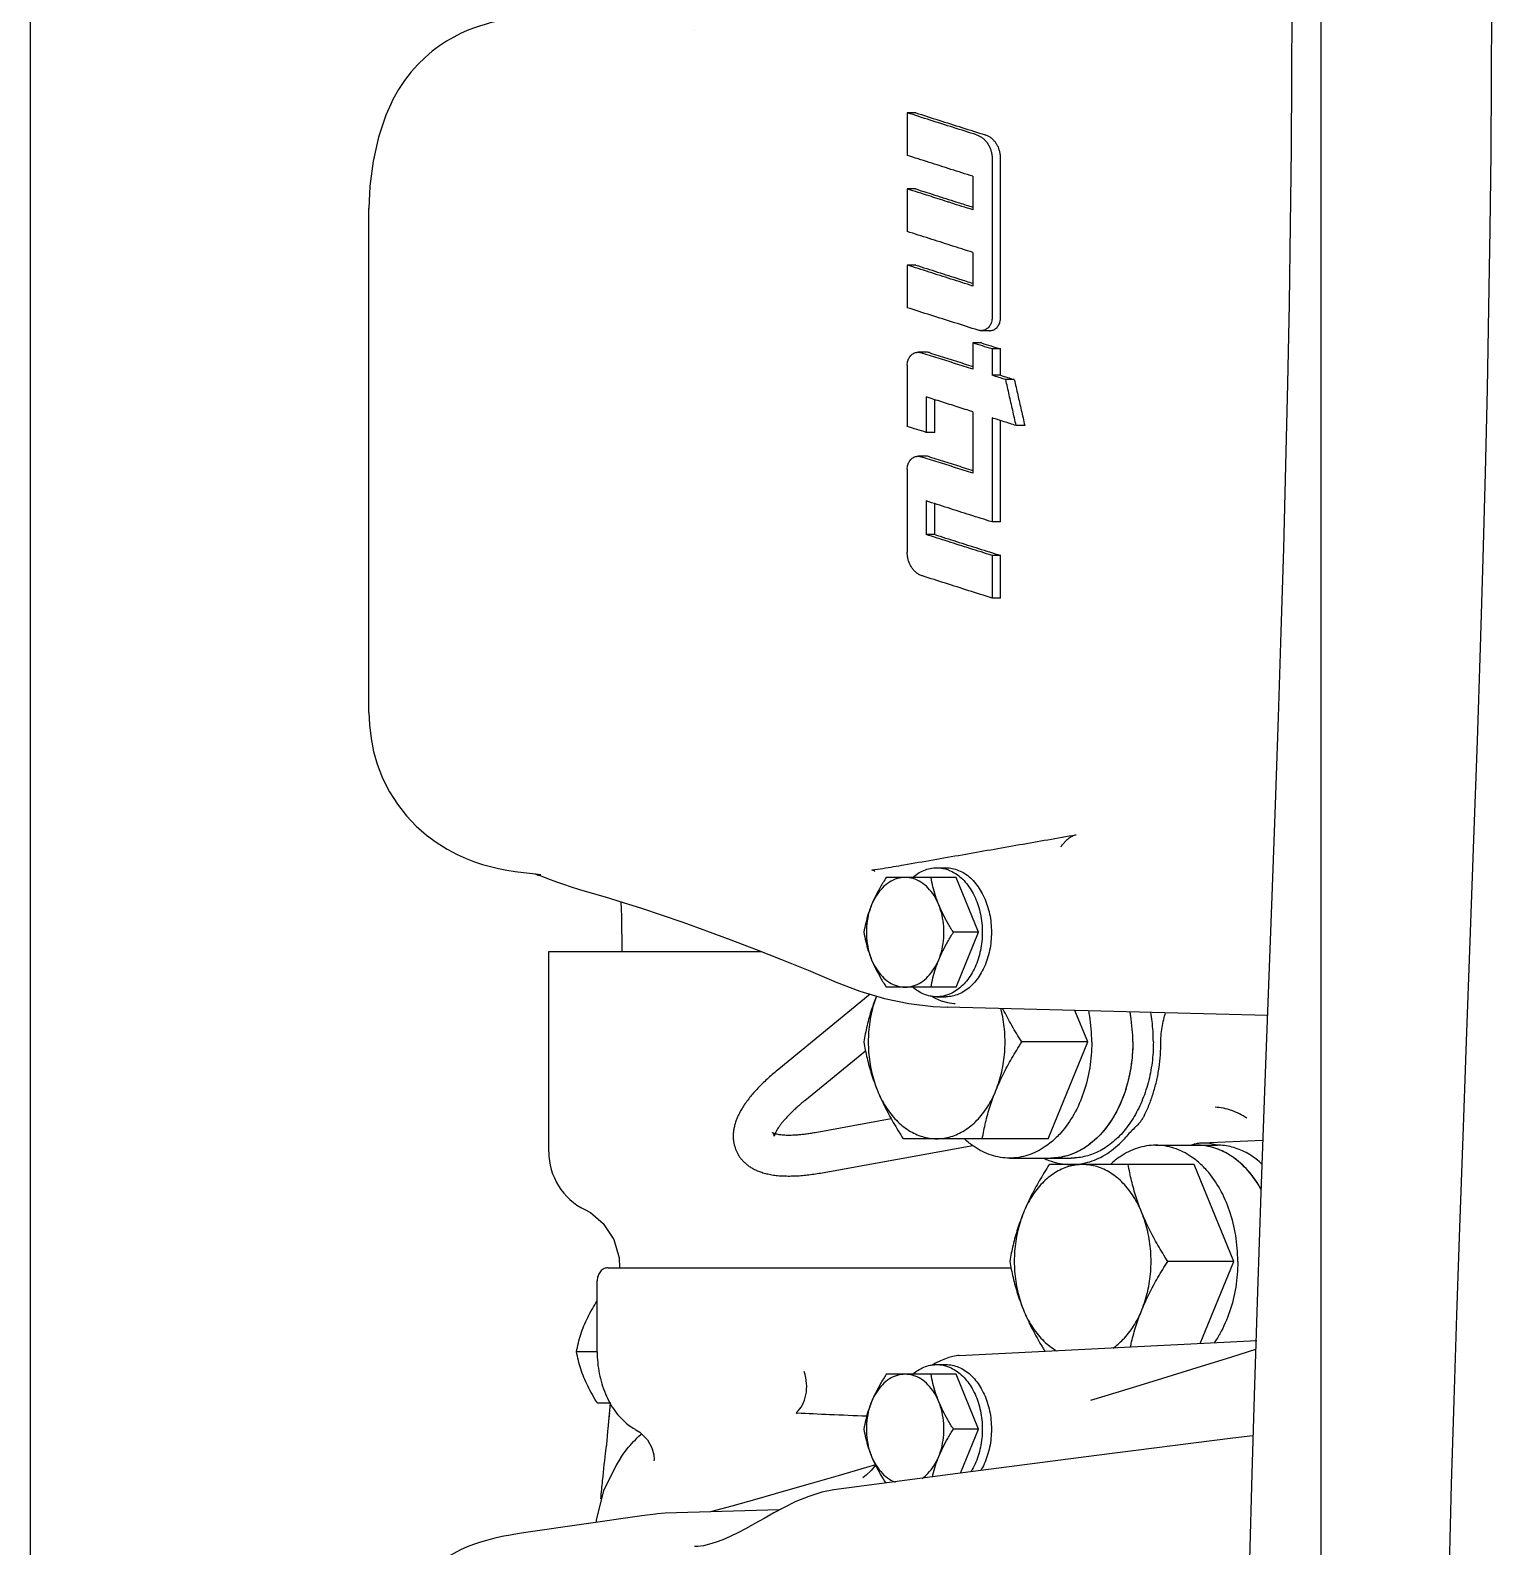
# Model space of a CAD drawing. Header units: millimetres. Extents: x 156850 to 204135, y 56350 to 74150.
# Drawn here: x 174050 to 174276.5, y 61704.3 to 61939.3 of the extents above; entities that cross this region are included whole.
import ezdxf

# ---------------------------------------------------------------- set-up
doc = ezdxf.new("R2010")
doc.units = ezdxf.units.MM
doc.header["$LTSCALE"] = 150
doc.layers.add('-----33 Equipment', color=5, linetype='Continuous')

# ---------------------------------------------------------------- blocks, each defined once
blk = doc.blocks.new('X-2F-PLAN$0$AUDIT_I_260115101451-0')
at = {"color": 0}
for points in [[(-852.88, 252.98), (-883.13, 254.09), (-898.88, 254.66), (-914.18, 255.19), (-928.63, 255.67), (-942.42, 256.08), (-955.74, 256.44), (-968.69, 256.74), (-981.27, 256.98), (-993.48, 257.17), (-1005.29, 257.3), (-1016.69, 257.38), (-1027.5, 257.4)], [(-715.5, 249.9), (-725.93, 249.92), (-737.14, 250), (-748.88, 250.12), (-761.03, 250.31), (-773.49, 250.55), (-786.17, 250.85), (-799, 251.19), (-811.96, 251.58), (-825.18, 252), (-838.77, 252.47), (-852.88, 252.98)], [(-956.84, 225.45), (-944.01, 225.11), (-931.05, 224.72), (-917.83, 224.3), (-904.24, 223.83), (-890.13, 223.32), (-875.37, 222.78), (-859.88, 222.21), (-844.13, 221.64), (-828.84, 221.11), (-814.38, 220.63), (-800.59, 220.22), (-787.27, 219.86), (-774.32, 219.56), (-761.74, 219.32), (-749.54, 219.13), (-737.72, 219), (-726.32, 218.92), (-715.5, 218.9)]]:
    blk.add_lwpolyline(points, dxfattribs=at)
blk = doc.blocks.new('X-2F-PLAN$0$A$C73FA2420')
at = {"color": 0, "linetype": 'Continuous'}
for p, q in [((2073.26, 1535.08), (2073.26, 1535.08)), ((2079.28, 1535.79), (2157.43, 1535.79)), ((2168.44, 1534.3), (2168.44, 1534.3)), ((2059.18, 1525.39), (2059.18, 1525.39)), ((2054.32, 1510.47), (2054.19, 1509.16)), ((2011.23, 1507.93), (2042.23, 1507.93)), ((2042.23, 1507.93), (2042.23, 1474.92)), ((1980.23, 1500.42), (1980.23, 1503.61)), ((2002.25, 1502.32), (2002.25, 1502.32)), ((1958.86, 1499.77), (1958.51, 1499.8)), ((1960.87, 1499.57), (1960.22, 1499.64)), ((1961.52, 1499.5), (1960.87, 1499.57)), ((1962.14, 1499.43), (1961.52, 1499.5)), ((1962.75, 1499.37), (1962.14, 1499.43)), ((1963.34, 1499.3), (1962.75, 1499.37)), ((1972.23, 1498.32), (1972.23, 1500.34)), ((1980.23, 1500.42), (1991.23, 1500.42)), ((1963.92, 1499.23), (1963.34, 1499.3)), ((1964.47, 1499.16), (1963.92, 1499.23)), ((1966.4, 1498.95), (1965.44, 1499.05)), ((1967.13, 1498.88), (1966.4, 1498.95)), ((1969.48, 1498.65), (1968.8, 1498.72)), ((1972.23, 1498.43), (1969.48, 1498.65)), ((1970.77, 1498.51), (1969.48, 1498.65)), ((1993.23, 1498.72), (1993.23, 1436.27)), ((1963.85, 1496.74), (1963.88, 1496.72)), ((1968.14, 1494.43), (1967.74, 1493.8)), ((1955.71, 1472.19), (1955.19, 1489.87)), ((2185.02, 1485.33), (2185.02, 1485.33)), ((2035.62, 1458.09), (2024.04, 1472.28)), ((2014.22, 1466.65), (2016.35, 1454.84)), ((2026.83, 1458.82), (2019.12, 1468.26)), ((2007.97, 1465.53), (2012.17, 1442.19)), ((1976.73, 1444.79), (1976.73, 1455.62)), ((2036.73, 1444.79), (2036.73, 1455.62)), ((2053.73, 1444.79), (2053.73, 1455.62)), ((2013.23, 1430.51), (2013.23, 1452.98)), ((2117.01, 1452.36), (2104.13, 1452.36)), ((2133.13, 1452.36), (2123.63, 1452.36)), ((2148.63, 1452.36), (2142.03, 1452.36)), ((2148.63, 1451.04), (2148.63, 1452.36)), ((2160.43, 1452.36), (2153.83, 1452.36)), ((2160.43, 1451.04), (2160.43, 1452.36)), ((2172.23, 1452.36), (2165.63, 1452.36)), ((2172.23, 1451.04), (2172.23, 1452.36)), ((2119.01, 1449.37), (2119.01, 1450.65)), ((2135.13, 1449.37), (2135.13, 1450.65)), ((1978.23, 1447.8), (1978.23, 1446.39)), ((2035.23, 1447.8), (2035.23, 1446.39)), ((2055.23, 1447.8), (2055.23, 1446.39)), ((2106.88, 1448.11), (2106.88, 1449.43)), ((2112.08, 1449.43), (2106.88, 1449.43)), ((2106.88, 1448.11), (2111.65, 1448.11)), ((2122.7, 1448.11), (2122.7, 1449.43)), ((2128.2, 1449.43), (2122.7, 1449.43)), ((2122.7, 1448.11), (2127.77, 1448.11)), ((1979.31, 1445.91), (1978.83, 1447.19)), ((2032.31, 1396.54), (2033.63, 1446.15)), ((2033.63, 1446.15), (2033.63, 1446.14)), ((1961.4, 1444.11), (1968.23, 1441.32)), ((1968.23, 1441.32), (1968.23, 1445.21)), ((1968.23, 1441.32), (1976.73, 1444.79)), ((1979.65, 1444.29), (1981.95, 1398.19)), ((2036.73, 1444.79), (2045.23, 1441.32)), ((2045.23, 1441.32), (2045.23, 1445.21)), ((2045.23, 1441.32), (2053.73, 1444.79)), ((2125.89, 1442.19), (2116.37, 1442.19)), ((2136.57, 1442.19), (2132.49, 1442.19)), ((2136.57, 1440.86), (2136.57, 1442.19)), ((2138.46, 1439.59), (2138.46, 1440.92)), ((2150.59, 1442.19), (2145.39, 1442.19)), ((2162.39, 1442.19), (2157.19, 1442.19)), ((2097.03, 1437.89), (2097.03, 1439.22)), ((2103.63, 1439.22), (2097.03, 1439.22)), ((2103.63, 1437.89), (2103.63, 1439.22)), ((2108.83, 1437.89), (2108.83, 1439.22)), ((2124.95, 1439.22), (2108.83, 1439.22)), ((2131.55, 1437.89), (2131.55, 1439.22)), ((2135.63, 1439.22), (2131.55, 1439.22)), ((2135.63, 1437.89), (2135.63, 1439.22)), ((2165.14, 1439.22), (2140.46, 1439.22)), ((2010.23, 1436.49), (2010.23, 1426.94)), ((2097.03, 1437.89), (2103.63, 1437.89)), ((2108.83, 1437.89), (2124.54, 1437.89)), ((2130.89, 1435.77), (2130.89, 1437.1)), ((2131.55, 1437.89), (2135.63, 1437.89)), ((2140.46, 1437.89), (2165.14, 1437.89)), ((2028.23, 1424.38), (2028.23, 1434.61)), ((2123.77, 1434.15), (2123.77, 1435.48)), ((2009.23, 1407.88), (2009.23, 1430.35)), ((2013.23, 1430.51), (2028.23, 1424.38)), ((2028.23, 1424.38), (2033.11, 1426.37)), ((2012.23, 1413.86), (2012.23, 1404.32)), ((1994.23, 1401.76), (1994.23, 1411.98)), ((1994.23, 1401.76), (2009.23, 1407.88)), ((1981.52, 1406.95), (1994.23, 1401.76)), ((2012.6, 1406.62), (2013.01, 1397.24))]:
    blk.add_line(p, q, dxfattribs=at)
for points in [[(2073.26, 1535.08), (2071.31, 1534.53), (2069.1, 1533.67), (2067.01, 1532.61), (2065.07, 1531.36), (2063.3, 1529.97), (2061.7, 1528.46), (2060.3, 1526.88), (2059.18, 1525.39)], [(2079.28, 1535.79), (2077.38, 1535.72), (2075.26, 1535.47), (2073.26, 1535.08)], [(2168.44, 1534.3), (2164.72, 1535.14), (2160.86, 1535.64), (2157.42, 1535.79)], [(1952.2, 1511.5), (1952.06, 1512.46), (1951.91, 1513.36), (1951.77, 1514.17), (1951.63, 1514.9), (1951.49, 1515.6), (1951.33, 1516.3), (1951.15, 1517.03), (1950.94, 1517.8), (1950.68, 1518.65), (1950.36, 1519.57), (1949.97, 1520.56), (1949.5, 1521.6), (1948.96, 1522.66), (1948.32, 1523.76), (1947.59, 1524.87), (1946.76, 1525.99), (1945.81, 1527.1), (1944.74, 1528.2), (1943.56, 1529.26), (1942.25, 1530.28), (1940.83, 1531.22), (1939.3, 1532.07), (1938.68, 1532.37)], [(2173.68, 1532.37), (2171.86, 1533.16), (2169.72, 1533.92), (2168.44, 1534.3)], [(2187.2, 1511.5), (2187.06, 1512.46), (2186.91, 1513.36), (2186.77, 1514.17), (2186.63, 1514.9), (2186.49, 1515.6), (2186.33, 1516.3), (2186.15, 1517.03), (2185.94, 1517.8), (2185.68, 1518.65), (2185.36, 1519.57), (2184.97, 1520.56), (2184.5, 1521.6), (2183.96, 1522.66), (2183.32, 1523.76), (2182.59, 1524.87), (2181.76, 1525.99), (2180.81, 1527.1), (2179.74, 1528.2), (2178.56, 1529.26), (2177.25, 1530.28), (2175.83, 1531.22), (2174.3, 1532.07), (2173.68, 1532.37)], [(2059.18, 1525.39), (2058.09, 1523.66), (2057.27, 1522.12), (2056.65, 1520.74), (2056.17, 1519.45), (2055.76, 1518.22), (2055.42, 1516.97), (2055.12, 1515.7), (2054.87, 1514.42), (2054.66, 1513.13), (2054.48, 1511.82), (2054.32, 1510.47)], [(1955.06, 1491.38), (1954.77, 1493.52), (1953.45, 1502.86), (1952.2, 1511.5)], [(2054.01, 1509.29), (2053.81, 1508.75), (2053.58, 1508.11), (2053.07, 1506.71)], [(2054.29, 1510.11), (2054.27, 1510.05), (2054.16, 1509.72), (2054.01, 1509.29)], [(2053.07, 1506.71), (2052.68, 1505.65), (2052.27, 1504.45), (2051.85, 1503.15), (2051.49, 1501.93)], [(2002.25, 1502.32), (2001.79, 1501.48), (2000.12, 1499.47), (1997.64, 1497.82), (1994.76, 1496.99), (1993.23, 1496.94)], [(2051.49, 1501.93), (2050.71, 1499.19), (2049.86, 1496.41), (2048.95, 1493.56), (2047.94, 1490.51), (2046.78, 1487.13), (2045.48, 1483.5), (2044.07, 1479.7), (2042.58, 1475.8), (2041.02, 1471.85), (2039.34, 1467.72), (2037.5, 1463.36)], [(1963.85, 1496.74), (1962.67, 1497.5), (1958.67, 1499.43), (1954.19, 1500.57), (1953.77, 1500.6)], [(1958.51, 1499.8), (1958.15, 1499.83), (1957.8, 1499.86), (1957.43, 1499.89)], [(1960.22, 1499.64), (1959.88, 1499.67), (1959.54, 1499.7), (1959.2, 1499.73), (1958.86, 1499.77)], [(1965.88, 1498.99), (1965.23, 1499.07), (1964.47, 1499.16)], [(1968.8, 1498.72), (1968.35, 1498.76), (1967.92, 1498.81), (1967.13, 1498.88)], [(2049.97, 1496.75), (2047.68, 1496.66), (2042.23, 1496.6)], [(1967.74, 1493.8), (1966.56, 1492.61), (1965.32, 1491.93)], [(1955.19, 1489.87), (1955.1, 1491.06), (1955.06, 1491.38)], [(1965.32, 1491.93), (1964.26, 1491.65), (1963.52, 1491.61), (1963.31, 1491.63)], [(1958.81, 1463.72), (1958.44, 1465.62), (1957.81, 1467.64), (1957, 1469.62), (1956.11, 1471.43), (1955.24, 1473.05), (1954.4, 1474.55), (1953.58, 1475.98), (1952.83, 1477.34), (1952.16, 1478.61), (1951.58, 1479.8), (1951.09, 1480.92), (1950.69, 1481.99), (1950.38, 1483.01), (1950.17, 1483.95), (1950.05, 1484.8), (1950.02, 1485.33)], [(1962.68, 1457.3), (1962.28, 1458.67), (1961, 1463.08), (1959.75, 1467.4), (1958.55, 1471.61), (1957.39, 1475.69), (1956.3, 1479.57), (1955.39, 1482.85)], [(1970.82, 1469.53), (1970.78, 1469.57), (1970.75, 1469.57), (1970.73, 1469.54), (1970.72, 1469.5), (1970.71, 1469.45)], [(1964.13, 1423.02), (1961.45, 1443.73), (1958.81, 1463.72)], [(2037.5, 1463.36), (2036.1, 1459.71), (2034.98, 1455.9), (2034.2, 1452.11), (2033.75, 1448.35), (2033.63, 1446.14)], [(1962.63, 1457.28), (1961.82, 1457.97), (1961.09, 1458.74), (1960.7, 1459.24)], [(1978.83, 1447.19), (1978.47, 1448), (1978.16, 1448.5)], [(2035.3, 1448.5), (2035.01, 1448.02), (2034.6, 1447.08), (2034.33, 1446.12), (2034.2, 1445.14), (2034.19, 1444.93)], [(1979.65, 1444.29), (1979.64, 1444.51), (1979.5, 1445.29), (1979.31, 1445.91)], [(1967.2, 1398.78), (1966.81, 1401.89), (1964.13, 1423.02)], [(1980.56, 1398.37), (1979.4, 1402.1), (1977.46, 1408.33), (1975.62, 1414.32), (1973.86, 1420.04), (1972.67, 1423.94)]]:
    blk.add_lwpolyline(points, dxfattribs=at)
blk.add_arc((2011.23, 1497.93), 10, 90, 153.9177, dxfattribs=at)
for points, start_tangent, end_tangent in [([(1972.23, 1500.34), (1973.58, 1501.17), (1974.92, 1501.89), (1976.23, 1502.48)], (0.84076, 0.541408), (0.92582, 0.377964)), ([(1976.23, 1502.48), (1977.55, 1502.96), (1978.89, 1503.34), (1980.23, 1503.61)], (0.92582, 0.377964), (0.985438, 0.170033)), ([(1980.23, 1503.61), (1981.58, 1503.34), (1982.92, 1502.96), (1984.23, 1502.48)], (0.985438, -0.170033), (0.92582, -0.377964)), ([(1984.23, 1502.48), (1985.55, 1501.89), (1986.89, 1501.17), (1988.11, 1500.43)], (0.92582, -0.377964), (0.842893, -0.538081)), ([(1980.23, 1500.42), (1976.86, 1500.1), (1973.71, 1499.15), (1971.01, 1497.64), (1968.94, 1495.66)], (-1, 0), (-0.615631, -0.788035)), ([(1993.23, 1498.72), (1993.1, 1499.35), (1992.68, 1499.91), (1992.01, 1500.29), (1991.23, 1500.42)], (0, 1), (-1, 0)), ([(1963.88, 1496.72), (1965.11, 1495.81), (1967.42, 1493.66)], (0.822192, -0.56921), (0.681881, -0.731463)), ([(1968.38, 1494.85), (1968.14, 1494.43)], (-0.524249, -0.851565), (-0.47392, -0.880568)), ([(1968.94, 1495.66), (1968.38, 1494.85)], (-0.615631, -0.788035), (-0.524249, -0.851565)), ([(1967.42, 1493.66), (1967.51, 1493.56)], (0.681881, -0.731463), (0.67738, -0.735634)), ([(2011.63, 1478.98), (2011.21, 1478.8), (2010.77, 1478.57), (2010.35, 1478.29), (2009.95, 1477.97), (2009.57, 1477.6), (2009.21, 1477.19), (2008.88, 1476.72), (2008.57, 1476.19), (2008.28, 1475.6), (2008.03, 1474.92), (2007.82, 1474.16), (2007.65, 1473.33), (2007.53, 1472.45), (2007.47, 1471.53), (2007.46, 1470.58), (2007.48, 1469.6), (2007.55, 1468.61), (2007.66, 1467.6), (2007.8, 1466.57), (2007.97, 1465.53)], (-0.935963, -0.352098), (0.176997, -0.984211)), ([(2024.04, 1472.28), (2023.35, 1473.1), (2022.65, 1473.89), (2021.95, 1474.64), (2021.24, 1475.35), (2020.52, 1476.02), (2019.79, 1476.65), (2019.05, 1477.22), (2018.3, 1477.74), (2017.55, 1478.19), (2016.82, 1478.57), (2016.12, 1478.86), (2015.45, 1479.08), (2014.83, 1479.22), (2014.24, 1479.31), (2013.69, 1479.34), (2013.15, 1479.32), (2012.64, 1479.25), (2012.15, 1479.14), (2011.67, 1478.99), (2011.63, 1478.98)], (-0.632456, 0.774597), (-0.935963, -0.352098)), ([(2014.04, 1472.85), (2013.88, 1472.92), (2013.75, 1472.96), (2013.67, 1472.98), (2013.63, 1472.99), (2013.69, 1472.99), (2013.8, 1473.01), (2013.96, 1473.07), (2014.09, 1473.16), (2014.17, 1473.23), (2014.2, 1473.26), (2014.17, 1473.21), (2014.13, 1473.11), (2014.08, 1472.98), (2014.02, 1472.8), (2013.97, 1472.56), (2013.91, 1472.28), (2013.87, 1471.94), (2013.83, 1471.56), (2013.81, 1471.11), (2013.81, 1470.62), (2013.82, 1470.08), (2013.85, 1469.48), (2013.91, 1468.84), (2013.99, 1468.15), (2014.09, 1467.42), (2014.22, 1466.65)], (-0.917746, 0.397168), (0.176997, -0.984211)), ([(2019.12, 1468.26), (2018.6, 1468.89), (2018.09, 1469.47), (2017.59, 1470.01), (2017.12, 1470.5), (2016.66, 1470.94), (2016.23, 1471.34), (2015.82, 1471.69), (2015.44, 1471.99), (2015.1, 1472.24), (2014.78, 1472.45), (2014.5, 1472.62), (2014.26, 1472.75), (2014.05, 1472.85), (2013.88, 1472.92), (2013.75, 1472.96), (2013.67, 1472.98), (2013.64, 1472.98)], (-0.632456, 0.774597), (-0.988897, 0.148604)), ([(1970.24, 1458.63), (1970.46, 1464.42), (1970.71, 1469.45)], (0.032148, 0.999483), (0.058011, 0.998316)), ([(1970.82, 1469.53), (1971.98, 1468.61), (1973.53, 1468.07), (1975.31, 1467.97), (1977.14, 1468.33)], (0.643527, -0.765424), (0.952267, 0.305266)), ([(1963.98, 1457.89), (1962.59, 1457.25), (1961.16, 1456.49), (1959.87, 1455.7)], (-0.92582, -0.377964), (-0.842883, -0.538097)), ([(1963.98, 1457.89), (1962.55, 1457.15), (1961.36, 1456.22), (1960.47, 1455.13), (1960.03, 1454.25)], (-0.92582, -0.377964), (-0.357253, -0.934008)), ([(1968.23, 1459.09), (1966.8, 1458.79), (1965.38, 1458.4), (1963.98, 1457.89)], (-0.985438, -0.170033), (-0.92582, -0.377964)), ([(1972.48, 1457.89), (1970.86, 1458.4), (1969.12, 1458.66), (1967.35, 1458.66), (1965.61, 1458.4), (1963.98, 1457.89)], (-0.92582, 0.377964), (-0.92582, -0.377964)), ([(1972.48, 1457.89), (1971.09, 1458.4), (1969.66, 1458.79), (1968.23, 1459.09)], (-0.92582, 0.377964), (-0.985438, 0.170033)), ([(1976.73, 1455.62), (1975.3, 1456.49), (1973.88, 1457.25), (1972.48, 1457.89)], (-0.84076, 0.541408), (-0.92582, 0.377964)), ([(1976.73, 1452.68), (1976.55, 1453.93), (1976, 1455.13), (1975.11, 1456.22), (1973.92, 1457.15), (1972.48, 1457.89)], (0, 1), (-0.92582, 0.377964)), ([(2028.23, 1459.1), (2025.71, 1458.59), (2023.2, 1457.89), (2020.73, 1456.99)], (-0.985438, -0.170033), (-0.92582, -0.377964)), ([(2035.35, 1457.14), (2032.87, 1457.89), (2029.8, 1458.35), (2026.67, 1458.35), (2023.6, 1457.89), (2020.73, 1456.99)], (-0.934496, 0.355975), (-0.92582, -0.377964)), ([(2035.35, 1457.14), (2033.27, 1457.89), (2030.76, 1458.59), (2028.23, 1459.1)], (-0.930349, 0.366675), (-0.985438, 0.170033)), ([(2040.98, 1457.89), (2039.59, 1457.25), (2038.16, 1456.49), (2036.73, 1455.62)], (-0.92582, -0.377964), (-0.84076, -0.541408)), ([(2040.98, 1457.89), (2039.55, 1457.15), (2038.36, 1456.22), (2037.47, 1455.13), (2036.92, 1453.93), (2036.73, 1452.68)], (-0.92582, -0.377964), (0, -1)), ([(2045.23, 1459.09), (2043.8, 1458.79), (2042.38, 1458.4), (2040.98, 1457.89)], (-0.985438, -0.170033), (-0.92582, -0.377964)), ([(2049.48, 1457.89), (2047.86, 1458.4), (2046.12, 1458.66), (2044.35, 1458.66), (2042.61, 1458.4), (2040.98, 1457.89)], (-0.92582, 0.377964), (-0.92582, -0.377964)), ([(2049.48, 1457.89), (2048.09, 1458.4), (2046.66, 1458.79), (2045.23, 1459.09)], (-0.92582, 0.377964), (-0.985438, 0.170033)), ([(2053.73, 1455.62), (2052.3, 1456.49), (2050.88, 1457.25), (2049.48, 1457.89)], (-0.84076, 0.541408), (-0.92582, 0.377964)), ([(2053.73, 1452.68), (2053.55, 1453.93), (2053, 1455.13), (2052.11, 1456.22), (2050.92, 1457.15), (2049.48, 1457.89)], (0, 1), (-0.92582, 0.377964)), ([(2054.88, 1457.84), (2054.89, 1457.74), (2054.87, 1457.64), (2054.83, 1457.54), (2054.76, 1457.46), (2054.66, 1457.38)], (0.145639, -0.989338), (-0.849755, -0.527179)), ([(2054.88, 1457.84), (2055.14, 1456.14), (2055.41, 1454.48), (2055.68, 1452.87)], (0.145738, -0.989323), (0.171595, -0.985168)), ([(2020.73, 1456.99), (2018.27, 1455.87), (2015.76, 1454.52), (2013.23, 1452.98)], (-0.92582, -0.377964), (-0.84076, -0.541408)), ([(2020.73, 1456.99), (2018.2, 1455.69), (2016.1, 1454.04), (2014.53, 1452.12), (2013.56, 1450), (2013.23, 1447.8)], (-0.92582, -0.377964), (0, -1)), ([(1972.48, 1447.48), (1973.92, 1448.21), (1975.11, 1449.15), (1976, 1450.24), (1976.55, 1451.44), (1976.73, 1452.68)], (0.92582, 0.377964), (0, 1)), ([(2036.73, 1452.68), (2036.92, 1451.43), (2037.47, 1450.24), (2038.36, 1449.15), (2039.55, 1448.22), (2040.98, 1447.48)], (0, -1), (0.92582, -0.377964)), ([(2049.48, 1447.48), (2050.92, 1448.21), (2052.11, 1449.15), (2053, 1450.24), (2053.55, 1451.44), (2053.73, 1452.68)], (0.92582, 0.377964), (0, 1)), ([(2055.68, 1452.87), (2057.25, 1443.86), (2058.81, 1434.96), (2060.35, 1426.18)], (0.171624, -0.985163), (0.173242, -0.984879)), ([(2100.46, 1450.01), (2100.64, 1450.44), (2100.9, 1450.86), (2101.22, 1451.23), (2101.61, 1451.56), (2102.05, 1451.84), (2102.53, 1452.07), (2103.04, 1452.23), (2103.58, 1452.33), (2104.13, 1452.36)], (0.304442, 0.952531), (1, 0)), ([(2117.01, 1452.36), (2117.34, 1452.34), (2117.66, 1452.27), (2117.96, 1452.16), (2118.24, 1452.01), (2118.49, 1451.82), (2118.69, 1451.6), (2118.84, 1451.35), (2118.95, 1451.09), (2119, 1450.81), (2119.01, 1450.69)], (1, 0), (-0.000017, -1)), ([(2122.7, 1449.43), (2123.16, 1450.9), (2123.63, 1452.36)], (0.304254, 0.952591), (0.30522, 0.952282)), ([(2133.13, 1452.36), (2133.46, 1452.34), (2133.78, 1452.27), (2134.08, 1452.16), (2134.36, 1452.01), (2134.61, 1451.82), (2134.81, 1451.6), (2134.96, 1451.35), (2135.07, 1451.09), (2135.12, 1450.81), (2135.13, 1450.69)], (1, 0), (-0.000017, -1)), ([(2138.53, 1441.36), (2139.7, 1445.04), (2140.86, 1448.71), (2142.03, 1452.36)], (0.301629, 0.953425), (0.30522, 0.952282)), ([(2145.39, 1442.19), (2146.47, 1445.59), (2147.55, 1448.98), (2148.63, 1452.36)], (0.301897, 0.953341), (0.30522, 0.952282)), ([(2150.59, 1442.19), (2151.67, 1445.59), (2152.75, 1448.98), (2153.83, 1452.36)], (0.301897, 0.953341), (0.30522, 0.952282)), ([(2158.45, 1446.14), (2159.35, 1448.98), (2160.43, 1452.36)], (0.303176, 0.952935), (0.30522, 0.952282)), ([(2162.39, 1442.19), (2163.47, 1445.59), (2164.55, 1448.98), (2165.63, 1452.36)], (0.301897, 0.953341), (0.30522, 0.952282)), ([(2168.81, 1441.61), (2169.95, 1445.21), (2171.09, 1448.79), (2172.23, 1452.36)], (0.30171, 0.9534), (0.30522, 0.952282)), ([(1960.59, 1450.05), (1961.36, 1449.15), (1962.55, 1448.22), (1963.98, 1447.48)], (0.567531, -0.823352), (0.92582, -0.377964)), ([(1976.74, 1451.52), (1977.33, 1450.74), (1977.83, 1449.8), (1978.13, 1448.81), (1978.18, 1448.5)], (0.657908, -0.753098), (0.139017, -0.99029)), ([(2035.28, 1448.5), (2035.34, 1448.81), (2035.64, 1449.8), (2036.14, 1450.74), (2036.73, 1451.52)], (0.138986, 0.990294), (0.657908, 0.753098)), ([(2053.74, 1451.52), (2054.33, 1450.74), (2054.83, 1449.8), (2055.13, 1448.81), (2055.23, 1447.8)], (0.657908, -0.753098), (0, -1)), ([(2097.03, 1439.22), (2098.17, 1442.83), (2099.32, 1446.42), (2100.46, 1450.01)], (0.300944, 0.953642), (0.304442, 0.952531)), ([(2116.37, 1442.19), (2117.23, 1444.88), (2118.08, 1447.57), (2118.94, 1450.26)], (0.301897, 0.953341), (0.304525, 0.952504)), ([(2119.01, 1450.69), (2119, 1450.53), (2118.94, 1450.26)], (-0.000017, -1), (-0.304525, -0.952504)), ([(2132.49, 1442.19), (2133.35, 1444.88), (2134.2, 1447.57), (2135.06, 1450.26)], (0.301897, 0.953341), (0.304525, 0.952504)), ([(2135.13, 1450.69), (2135.12, 1450.53), (2135.06, 1450.26)], (-0.000017, -1), (-0.304525, -0.952504)), ([(2148.63, 1451.04), (2147.55, 1447.66), (2146.47, 1444.27), (2145.81, 1442.19)], (-0.305152, -0.952304), (-0.30225, -0.953229)), ([(2160.43, 1451.04), (2159.35, 1447.66), (2158.27, 1444.27), (2157.61, 1442.19)], (-0.305152, -0.952304), (-0.30225, -0.953229)), ([(2172.23, 1451.04), (2171.09, 1447.47), (2169.95, 1443.88), (2168.81, 1440.28)], (-0.305152, -0.952304), (-0.301634, -0.953424)), ([(1960.83, 1448.46), (1961.16, 1448.38), (1962.59, 1447.99), (1963.98, 1447.48)], (0.97615, -0.217096), (0.92582, -0.377964)), ([(1972.48, 1447.48), (1973.88, 1447.99), (1975.3, 1448.38), (1976.73, 1448.68)], (0.92582, 0.377964), (0.985438, 0.170033)), ([(1978.23, 1447.8), (1978.13, 1446.8), (1978.05, 1446.45)], (0, -1), (-0.266526, -0.963828)), ([(1978.18, 1448.5), (1978.23, 1447.8)], (0.139017, -0.99029), (0, -1)), ([(2013.23, 1447.8), (2013.56, 1445.6), (2014.53, 1443.49), (2016.1, 1441.57), (2018.2, 1439.92), (2020.73, 1438.62)], (0, -1), (0.92582, -0.377964)), ([(2035.23, 1447.8), (2035.28, 1448.5)], (0, 1), (0.138986, 0.990294)), ([(2035.42, 1446.45), (2035.34, 1446.8), (2035.23, 1447.8)], (-0.266526, 0.963828), (0, 1)), ([(2036.73, 1448.68), (2038.16, 1448.38), (2039.59, 1447.99), (2040.98, 1447.48)], (0.985438, -0.170033), (0.92582, -0.377964)), ([(2049.48, 1447.48), (2050.88, 1447.99), (2052.3, 1448.38), (2053.73, 1448.68)], (0.92582, 0.377964), (0.985438, 0.170033)), ([(2055.23, 1447.8), (2055.13, 1446.8), (2055.05, 1446.45)], (0, -1), (-0.266526, -0.963828)), ([(2103.63, 1439.22), (2104.71, 1442.64), (2105.79, 1446.04), (2106.88, 1449.43)], (0.300944, 0.953642), (0.304254, 0.952591)), ([(2106.88, 1448.11), (2105.79, 1444.72), (2104.71, 1441.31), (2103.63, 1437.89)], (-0.304184, -0.952613), (-0.300867, -0.953666)), ([(2108.83, 1439.22), (2109.91, 1442.64), (2110.99, 1446.04), (2112.08, 1449.43)], (0.300944, 0.953642), (0.304254, 0.952591)), ([(2118.94, 1448.93), (2118.08, 1446.25), (2117.23, 1443.56), (2116.79, 1442.19)], (-0.304455, -0.952527), (-0.30225, -0.953229)), ([(2118.94, 1448.93), (2119, 1449.21), (2119.01, 1449.37)], (0.304455, 0.952527), (0.000017, 1)), ([(2125.89, 1442.19), (2126.66, 1444.61), (2127.43, 1447.02), (2128.2, 1449.43)], (0.301897, 0.953341), (0.304254, 0.952591)), ([(2135.06, 1448.93), (2134.2, 1446.25), (2133.35, 1443.56), (2132.91, 1442.19)], (-0.304455, -0.952527), (-0.30225, -0.953229)), ([(2135.06, 1448.93), (2135.12, 1449.21), (2135.13, 1449.37)], (0.304455, 0.952527), (0.000017, 1)), ([(1963.98, 1447.48), (1965.61, 1446.97), (1967.35, 1446.71), (1969.12, 1446.71), (1970.86, 1446.97), (1972.48, 1447.48)], (0.92582, -0.377964), (0.92582, 0.377964)), ([(1963.98, 1447.48), (1965.38, 1446.84), (1966.8, 1446.08), (1968.23, 1445.21)], (0.92582, -0.377964), (0.84076, -0.541408)), ([(1968.23, 1445.21), (1969.66, 1446.08), (1971.09, 1446.84), (1972.48, 1447.48)], (0.84076, 0.541408), (0.92582, 0.377964)), ([(1978.05, 1446.45), (1977.83, 1445.81), (1977.33, 1444.87), (1976.65, 1443.98), (1975.79, 1443.17), (1974.78, 1442.46), (1973.64, 1441.86), (1972.39, 1441.37), (1971.05, 1441.02), (1969.66, 1440.8), (1968.23, 1440.73)], (-0.266526, -0.963828), (-1, 0)), ([(1978.23, 1446.39), (1978.13, 1445.38), (1977.83, 1444.4), (1977.33, 1443.45), (1976.65, 1442.57), (1975.79, 1441.76), (1974.78, 1441.05), (1973.64, 1440.44), (1972.39, 1439.96), (1971.05, 1439.6), (1969.66, 1439.39), (1968.23, 1439.32)], (0, -1), (-1, 0)), ([(2045.23, 1439.32), (2043.81, 1439.39), (2042.42, 1439.6), (2041.08, 1439.96), (2039.83, 1440.44), (2038.69, 1441.05), (2037.68, 1441.76), (2036.82, 1442.57), (2036.14, 1443.45), (2035.64, 1444.4), (2035.34, 1445.38), (2035.23, 1446.39)], (-1, 0), (0, 1)), ([(2045.23, 1440.73), (2043.81, 1440.8), (2042.42, 1441.02), (2041.08, 1441.37), (2039.83, 1441.86), (2038.69, 1442.46), (2037.68, 1443.17), (2036.82, 1443.98), (2036.14, 1444.87), (2035.64, 1445.81), (2035.42, 1446.45)], (-1, 0), (-0.266526, 0.963828)), ([(2040.98, 1447.48), (2042.61, 1446.97), (2044.35, 1446.71), (2046.12, 1446.71), (2047.86, 1446.97), (2049.48, 1447.48)], (0.92582, -0.377964), (0.92582, 0.377964)), ([(2040.98, 1447.48), (2042.38, 1446.84), (2043.8, 1446.08), (2045.23, 1445.21)], (0.92582, -0.377964), (0.84076, -0.541408)), ([(2045.23, 1445.21), (2046.66, 1446.08), (2048.09, 1446.84), (2049.48, 1447.48)], (0.84076, 0.541408), (0.92582, 0.377964)), ([(2055.05, 1446.45), (2054.83, 1445.81), (2054.33, 1444.87), (2053.65, 1443.98), (2052.79, 1443.17), (2051.78, 1442.46), (2050.64, 1441.86), (2049.39, 1441.37), (2048.05, 1441.02), (2046.66, 1440.8), (2045.23, 1440.73)], (-0.266526, -0.963828), (-1, 0)), ([(2055.23, 1446.39), (2055.13, 1445.38), (2054.83, 1444.4), (2054.33, 1443.45), (2053.65, 1442.57), (2052.79, 1441.76), (2051.78, 1441.05), (2050.64, 1440.44), (2049.39, 1439.96), (2048.05, 1439.6), (2046.66, 1439.39), (2045.23, 1439.32)], (0, -1), (-1, 0)), ([(2157.19, 1442.19), (2158.27, 1445.59), (2158.45, 1446.14)], (0.301897, 0.953341), (0.303176, 0.952935)), ([(2010.23, 1436.49), (2010.69, 1439.32), (2012.02, 1442.01), (2013.16, 1443.45)], (0, 1), (0.678497, 0.734603)), ([(1968.23, 1440.73), (1966.81, 1440.8), (1965.42, 1441.02), (1964.08, 1441.37), (1962.83, 1441.86), (1961.69, 1442.46), (1961.6, 1442.51)], (-1, 0), (-0.847388, 0.530974)), ([(1968.23, 1439.32), (1966.81, 1439.39), (1965.42, 1439.6), (1964.08, 1439.96), (1962.83, 1440.44), (1961.8, 1440.98)], (-1, 0), (-0.859608, 0.510954)), ([(2013.23, 1440.73), (2015.76, 1440.22), (2018.27, 1439.52), (2020.73, 1438.62)], (0.985438, -0.170033), (0.92582, -0.377964)), ([(2135.63, 1439.22), (2136.1, 1440.7), (2136.57, 1442.19)], (0.300944, 0.953642), (0.301897, 0.953341)), ([(2136.57, 1440.86), (2136.1, 1439.38), (2135.63, 1437.89)], (-0.301821, -0.953365), (-0.300867, -0.953666)), ([(2138.46, 1440.92), (2138.47, 1441.08), (2138.53, 1441.36)], (0.000012, 1), (0.301629, 0.953425)), ([(2140.46, 1439.22), (2140.13, 1439.24), (2139.81, 1439.31), (2139.5, 1439.43), (2139.23, 1439.58), (2138.98, 1439.77), (2138.78, 1440), (2138.62, 1440.25), (2138.52, 1440.51), (2138.47, 1440.79), (2138.46, 1440.92)], (-1, 0), (0.000012, 1)), ([(2168.81, 1441.61), (2168.63, 1441.17), (2168.37, 1440.75), (2168.05, 1440.37), (2167.66, 1440.03), (2167.22, 1439.75), (2166.74, 1439.52), (2166.22, 1439.36), (2165.68, 1439.25), (2165.14, 1439.22)], (-0.30171, -0.9534), (-1, 0)), ([(2020.73, 1438.62), (2023.6, 1437.72), (2026.67, 1437.26), (2029.8, 1437.26), (2032.87, 1437.72), (2033.42, 1437.85)], (0.92582, -0.377964), (0.967638, 0.252341)), ([(2020.73, 1438.62), (2023.2, 1437.5), (2025.71, 1436.15), (2028.23, 1434.61)], (0.92582, -0.377964), (0.84076, -0.541408)), ([(2123.77, 1435.48), (2124.36, 1437.35), (2124.95, 1439.22)], (0.299752, 0.954017), (0.300944, 0.953642)), ([(2130.89, 1437.1), (2131.22, 1438.16), (2131.55, 1439.22)], (0.300268, 0.953855), (0.300944, 0.953642)), ([(2138.46, 1439.59), (2138.47, 1439.47), (2138.52, 1439.19), (2138.62, 1438.92), (2138.78, 1438.67), (2138.98, 1438.45), (2139.23, 1438.26), (2139.5, 1438.1), (2139.81, 1437.99), (2140.13, 1437.92), (2140.46, 1437.89)], (-0.000012, -1), (1, 0)), ([(2165.14, 1437.89), (2165.68, 1437.93), (2166.22, 1438.03), (2166.74, 1438.19), (2167.22, 1438.42), (2167.66, 1438.71), (2168.05, 1439.04), (2168.37, 1439.42), (2168.63, 1439.84), (2168.81, 1440.28)], (1, 0), (0.301634, 0.953424)), ([(1994.23, 1436.48), (1991.71, 1435.96), (1989.2, 1435.26), (1986.73, 1434.36)], (-0.985438, -0.170033), (-0.92582, -0.377964)), ([(2001.73, 1434.36), (1999.27, 1435.26), (1996.76, 1435.96), (1994.23, 1436.48)], (-0.92582, 0.377964), (-0.985438, 0.170033)), ([(2012.71, 1430.05), (2012.02, 1430.97), (2010.69, 1433.66), (2010.23, 1436.49)], (-0.638762, 0.769404), (0, 1)), ([(2028.23, 1434.61), (2030.76, 1436.15), (2033.27, 1437.5), (2033.4, 1437.57)], (0.84076, 0.541408), (0.897502, 0.441011)), ([(2123.77, 1435.48), (2126.14, 1436.02), (2128.51, 1436.56), (2130.89, 1437.1)], (0.974872, 0.222765), (0.974963, 0.222365)), ([(2131.55, 1437.89), (2131.22, 1436.83), (2130.89, 1435.77)], (-0.300867, -0.953666), (-0.300189, -0.95388)), ([(1986.73, 1434.36), (1984.27, 1433.24), (1981.76, 1431.9), (1980.31, 1431.03)], (-0.92582, -0.377964), (-0.850907, -0.525316)), ([(1986.73, 1434.36), (1984.2, 1433.06), (1982.1, 1431.41), (1980.53, 1429.49), (1980.37, 1429.23)], (-0.92582, -0.377964), (-0.505007, -0.863115)), ([(2001.73, 1434.36), (1998.87, 1435.26), (1995.8, 1435.72), (1992.67, 1435.72), (1989.6, 1435.26), (1986.73, 1434.36)], (-0.92582, 0.377964), (-0.92582, -0.377964)), ([(2009.23, 1430.35), (2006.71, 1431.9), (2004.2, 1433.24), (2001.73, 1434.36)], (-0.84076, 0.541408), (-0.92582, 0.377964)), ([(2009.23, 1425.18), (2008.91, 1427.38), (2007.94, 1429.49), (2006.37, 1431.41), (2004.27, 1433.06), (2001.73, 1434.36)], (0, 1), (-0.92582, 0.377964)), ([(2130.89, 1435.77), (2128.51, 1435.23), (2126.14, 1434.69), (2123.77, 1434.15)], (-0.974949, -0.222426), (-0.974858, -0.222827)), ([(2010.21, 1431.2), (2009.88, 1430.42)], (-0.426821, -0.904336), (-0.354196, -0.935171)), ([(2009.88, 1430.42), (2009.46, 1429.02), (2009.26, 1427.6), (2009.24, 1427.35)], (-0.354196, -0.935171), (-0.043043, -0.999073)), ([(2024.39, 1417.69), (2023.45, 1417.86), (2021.91, 1418.21), (2020.42, 1418.66), (2019, 1419.2), (2017.65, 1419.83), (2016.39, 1420.54), (2015.22, 1421.33), (2014.16, 1422.19), (2013.21, 1423.11), (2012.38, 1424.09), (2011.68, 1425.12), (2011.11, 1426.19), (2010.69, 1427.29), (2010.4, 1428.42), (2010.25, 1429.55), (2010.23, 1430.13)], (-0.988249, 0.152854), (0, 1)), ([(2010.69, 1427.29), (2010.23, 1430.13)], (-0.30679, 0.951777), (0, 1)), ([(2028.18, 1423.76), (2024.23, 1424.08), (2020.42, 1425.02), (2017.01, 1426.54), (2014.16, 1428.55), (2012.71, 1430.05)], (-0.999998, 0.00193), (-0.638762, 0.769404)), ([(2009.24, 1427.35), (2009.27, 1426.17), (2009.39, 1425.2)], (-0.043043, -0.999073), (0.181914, -0.983314)), ([(2028.23, 1414.22), (2026.62, 1414.27), (2025.02, 1414.42), (2023.45, 1414.67), (2021.91, 1415.03), (2020.42, 1415.48), (2019, 1416.02), (2017.65, 1416.65), (2016.39, 1417.36), (2015.22, 1418.15), (2014.16, 1419.01), (2013.21, 1419.93), (2012.38, 1420.91), (2011.68, 1421.94), (2011.11, 1423.01), (2010.69, 1424.11), (2010.4, 1425.24), (2010.25, 1426.37), (2010.23, 1426.94)], (-1, 0), (0, 1)), ([(2028.23, 1417.4), (2024.23, 1417.72), (2020.42, 1418.66), (2017.01, 1420.17), (2014.16, 1422.19), (2012.02, 1424.6), (2010.69, 1427.29)], (-1, 0), (-0.30679, 0.951777)), ([(2058.52, 1428.54), (2058.84, 1428.27), (2059.16, 1427.99), (2059.46, 1427.71), (2059.73, 1427.42), (2059.96, 1427.12), (2060.14, 1426.82), (2060.27, 1426.51), (2060.35, 1426.18)], (0.767704, -0.640804), (0.173262, -0.984876)), ([(2001.73, 1415.99), (2004.26, 1417.29), (2006.37, 1418.94), (2007.94, 1420.86), (2008.91, 1422.98), (2009.23, 1425.18)], (0.92582, 0.377964), (0, 1)), ([(2009.39, 1425.2), (2009.49, 1424.75)], (0.181914, -0.983314), (0.227794, -0.973709)), ([(2009.49, 1424.75), (2009.92, 1423.36), (2010.57, 1422), (2011.41, 1420.7), (2012.44, 1419.47), (2013.65, 1418.33)], (0.227794, -0.973709), (0.763288, -0.646058)), ([(2028.28, 1423.76), (2032.24, 1424.08), (2033.06, 1424.23)], (0.999998, 0.00193), (0.981171, 0.193141)), ([(2028.23, 1423.76), (2028.18, 1423.76)], (-1, 0), (-0.999998, 0.00193)), ([(2028.23, 1423.76), (2028.28, 1423.76)], (1, 0), (0.999998, 0.00193)), ([(1980.8, 1420.46), (1982.1, 1418.94), (1984.2, 1417.29), (1986.73, 1415.99)], (0.575006, -0.818149), (0.92582, -0.377964)), ([(2012.23, 1413.86), (2011.78, 1416.69), (2010.45, 1419.38), (2009.31, 1420.82)], (0, 1), (-0.678497, 0.734603)), ([(1980.98, 1417.77), (1981.76, 1417.59), (1984.27, 1416.89), (1986.73, 1415.99)], (0.977191, -0.212362), (0.92582, -0.377964)), ([(2001.73, 1415.99), (2004.2, 1416.89), (2006.71, 1417.59), (2009.23, 1418.11)], (0.92582, 0.377964), (0.985438, 0.170033)), ([(2015.08, 1416.97), (2014.39, 1417.66), (2013.65, 1418.33)], (-0.676539, 0.736407), (-0.763288, 0.646058)), ([(2028.23, 1417.4), (2026.62, 1417.45), (2025.02, 1417.6), (2024.39, 1417.69)], (-1, 0), (-0.988249, 0.152854)), ([(2028.23, 1417.4), (2032.24, 1417.72), (2032.89, 1417.83)], (1, 0), (0.982551, 0.185991)), ([(2032.08, 1417.69), (2032.39, 1417.74)], (0.988249, 0.152854), (0.986183, 0.165659)), ([(2032.39, 1417.74), (2032.88, 1417.83)], (0.986183, 0.165659), (0.9826, 0.185735)), ([(1986.73, 1415.99), (1989.6, 1415.09), (1992.67, 1414.63), (1995.8, 1414.63), (1998.87, 1415.09), (2001.73, 1415.99)], (0.92582, -0.377964), (0.92582, 0.377964)), ([(1986.73, 1415.99), (1989.2, 1414.87), (1991.71, 1413.52), (1994.23, 1411.98)], (0.92582, -0.377964), (0.84076, -0.541408)), ([(1994.23, 1411.98), (1996.76, 1413.52), (1999.27, 1414.87), (2001.73, 1415.99)], (0.84076, 0.541408), (0.92582, 0.377964)), ([(2016.93, 1415.57), (2016.47, 1415.83), (2016, 1416.14), (2015.53, 1416.52), (2015.08, 1416.97)], (-0.89549, 0.445081), (-0.676539, 0.736407)), ([(2016.93, 1415.57), (2018.63, 1414.82), (2020.43, 1414.19), (2022.31, 1413.69), (2024.25, 1413.33), (2026.23, 1413.12), (2028.23, 1413.05)], (0.89549, -0.445081), (1, 0)), ([(2009.76, 1407.42), (2010.45, 1408.34), (2011.78, 1411.03), (2012.23, 1413.86)], (0.638762, 0.769404), (0, 1)), ([(2028.23, 1414.22), (2029.85, 1414.27), (2031.45, 1414.42), (2032.8, 1414.63)], (1, 0), (0.983254, 0.18224)), ([(2028.23, 1413.05), (2029.52, 1412.99), (2030.8, 1412.82), (2032.03, 1412.53), (2032.74, 1412.31)], (1, 0), (0.94564, -0.325216)), ([(2012.25, 1408.42), (2012.36, 1408.09), (2012.49, 1407.55)], (0.333429, -0.942775), (0.196467, -0.98051)), ([(1994.28, 1401.13), (1998.24, 1401.45), (2002.04, 1402.4), (2005.46, 1403.91), (2008.31, 1405.93), (2009.76, 1407.42)], (0.999998, 0.00193), (0.638762, 0.769404)), ([(2010.52, 1402.08), (2010.79, 1402.5), (2011.35, 1403.57), (2011.78, 1404.67), (2012.07, 1405.79), (2012.22, 1406.93), (2012.23, 1407.5)], (0.554366, 0.832273), (0, 1)), ([(2011.78, 1404.67), (2012.23, 1407.5)], (0.30679, 0.951777), (0, 1)), ([(2012.6, 1406.62), (2012.61, 1406.22), (2012.51, 1405.28), (2012.27, 1404.36)], (0.043106, -0.99907), (-0.324934, -0.945737)), ([(2012.49, 1407.55), (2012.56, 1407.16), (2012.6, 1406.62)], (0.196467, -0.98051), (0.043106, -0.99907)), ([(1994.18, 1401.13), (1990.23, 1401.45), (1986.42, 1402.4), (1983.01, 1403.91), (1981.56, 1404.82)], (-0.999998, 0.00193), (-0.819027, 0.573755)), ([(2012.25, 1404.31), (2012.24, 1404.27)], (-0.332626, -0.943059), (-0.338239, -0.94106)), ([(2012.27, 1404.36), (2012.25, 1404.31)], (-0.324934, -0.945737), (-0.332626, -0.943059)), ([(2016.4, 1399.73), (2017.09, 1400.89), (2017.61, 1402.1), (2017.96, 1403.36), (2018.11, 1404.66)], (0.561174, 0.827698), (0.043087, 0.999071)), ([(1994.23, 1401.13), (1994.18, 1401.13)], (-1, 0), (-0.999998, 0.00193)), ([(1994.23, 1401.13), (1994.28, 1401.13)], (1, 0), (0.999998, 0.00193)), ([(2005.58, 1397.62), (2006.08, 1397.91), (2007.24, 1398.7), (2008.31, 1399.56), (2009.26, 1400.49), (2010.08, 1401.47), (2010.38, 1401.87)], (0.867289, 0.497805), (0.571956, 0.820284)), ([(2010.38, 1401.87), (2010.52, 1402.08)], (0.571956, 0.820284), (0.554366, 0.832273)), ([(2005.33, 1397.47), (2005.58, 1397.62)], (0.874998, 0.484126), (0.867289, 0.497805))]:
    blk.add_spline(points, degree=3, dxfattribs=dict(at, start_tangent=start_tangent, end_tangent=end_tangent))
for points, knots in [([(2005.41, 1397.52), (2005.42, 1397.53), (2006.46, 1398.11), (2008.32, 1399.41), (2010.52, 1401.83), (2011.48, 1403.71), (2011.78, 1404.67)], [11.615341, 11.615341, 11.615341, 11.615341, 11.671939, 15.162646, 18.391073, 21.392654, 21.392654, 21.392654, 21.392654]), ([(2009.32, 1397.38), (2009.59, 1397.67), (2010.11, 1398.29), (2010.8, 1399.29), (2011.37, 1400.37), (2011.8, 1401.47), (2012.09, 1402.6), (2012.22, 1403.55), (2012.23, 1404.13), (2012.23, 1404.32)], [16.603861, 16.603861, 16.603861, 16.603861, 17.788347, 19.033286, 20.24381, 21.425606, 22.585742, 23.732393, 24.303716, 24.303716, 24.303716, 24.303716])]:
    blk.add_open_spline(points, degree=3, knots=knots, dxfattribs=at)
at = {"color": 0}
blk.add_blockref('X-2F-PLAN$0$AUDIT_I_260115101451-0', (2903.73, 1142.88), dxfattribs=at)
blk = doc.blocks.new('X-2F-PLAN$0$zw$C47F')
at = {"layer": '-----33 Equipment'}
for p, q in [((6141.06, 2436.3), (159.78, 2436.3)), ((5540.86, 2236.3), (3625.86, 2236.3))]:
    blk.add_line(p, q, dxfattribs=at)
blk.add_blockref('X-2F-PLAN$0$A$C73FA2420', (2898.05, 848.02), dxfattribs=at)

msp = doc.modelspace()

# ---------------------------------------------------------------- block references
at = {"layer": '-----33 Equipment', "rotation": 90.00000000000001}
msp.add_blockref('X-2F-PLAN$0$zw$C47F', (176486.3, 56856.22), dxfattribs=at)

doc.saveas('drawing.dxf')
